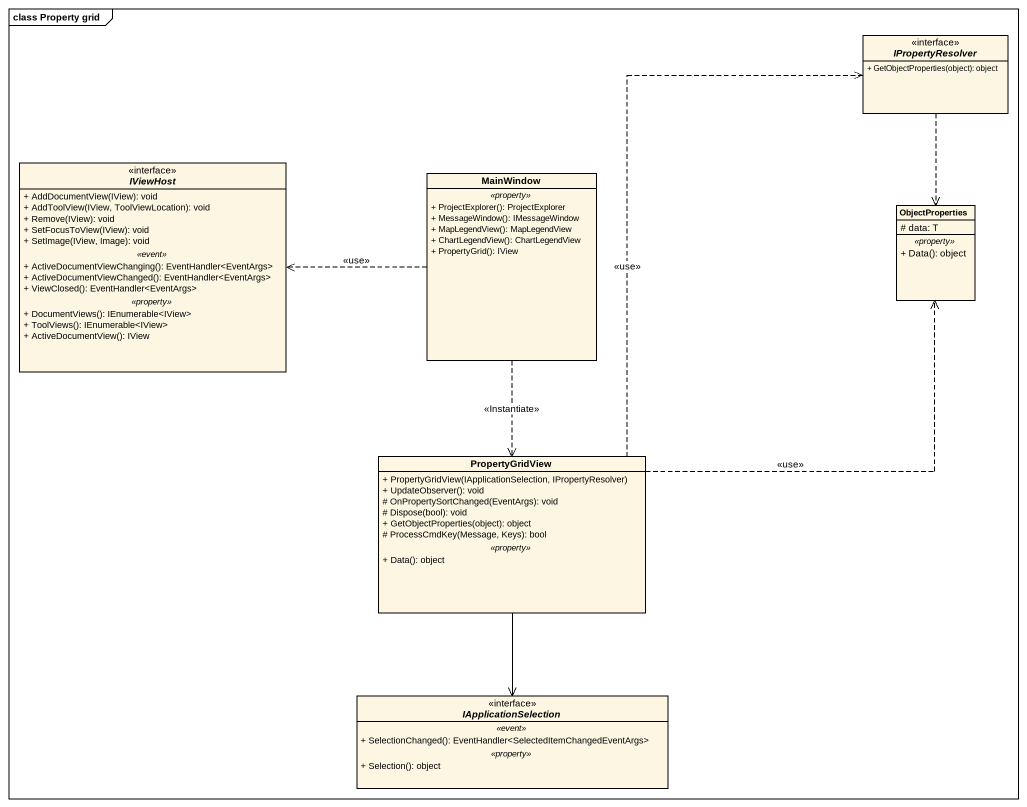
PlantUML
@startuml
mainframe class Property grid
hide circle
hide empty members
skinparam classAttributeIconSize 0
interface IPropertyResolver {
  + GetObjectProperties(object): object
}
interface IViewHost {
  + AddDocumentView(IView): void
  + AddToolView(IView, ToolViewLocation): void
  + Remove(IView): void
  + SetFocusToView(IView): void
  + SetImage(IView, Image): void
  .. <<event>> ..
  + ActiveDocumentViewChanging(): EventHandler<EventArgs>
  + ActiveDocumentViewChanged(): EventHandler<EventArgs>
  + ViewClosed(): EventHandler<EventArgs>
  .. <<property>> ..
  + DocumentViews(): IEnumerable<IView>
  + ToolViews(): IEnumerable<IView>
  + ActiveDocumentView(): IView
}
class MainWindow {
  .. <<property>> ..
  + ProjectExplorer(): ProjectExplorer
  + MessageWindow(): IMessageWindow
  + MapLegendView(): MapLegendView
  + ChartLegendView(): ChartLegendView
  + PropertyGrid(): IView
}
class ObjectProperties {
  # data: T
  .. <<property>> ..
  + Data(): object
}
class PropertyGridView {
  + PropertyGridView(IApplicationSelection, IPropertyResolver)
  + UpdateObserver(): void
  # OnPropertySortChanged(EventArgs): void
  # Dispose(bool): void
  + GetObjectProperties(object): object
  # ProcessCmdKey(Message, Keys): bool
  .. <<property>> ..
  + Data(): object
}
interface IApplicationSelection {
  .. <<event>> ..
  + SelectionChanged(): EventHandler<SelectedItemChangedEventArgs>
  .. <<property>> ..
  + Selection(): object
}
IPropertyResolver ..> ObjectProperties
MainWindow .left.> IViewHost : <<use>>
MainWindow ..> PropertyGridView : <<Instantiate>>
PropertyGridView .up.> IPropertyResolver : <<use>>
PropertyGridView .up.> ObjectProperties : <<use>>
PropertyGridView --> IApplicationSelection
@enduml
